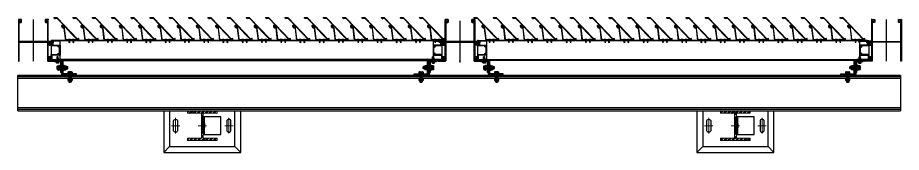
# Model space of a CAD drawing. Header units: millimetres. Extents: x -4391136 to -1798569, y -886572 to -291056.
# Drawn here: x -2239053 to -2236070, y -343614 to -343159 of the extents above; entities that cross this region are included whole.
import ezdxf

# ---------------------------------------------------------------- set-up
doc = ezdxf.new("R2010")
doc.units = ezdxf.units.MM
doc.set_wipeout_variables(frame=1)
for name, pattern in [('CENTER', [50.8, 31.75, -6.35, 6.35, -6.35]), ('HIDDEN', [0.375, 0.25, -0.125]), ('XKITLINE00', [0]), ('XKITLINE02', [4, 2, -2])]:
    doc.linetypes.add(name, pattern=pattern)
for name, color, linetype in [('000 - STRUCTURE_STEEL_ACCESORIES_HATCH_', 7, 'Continuous'), ('000 - STRUCTURE_STEEL_ACCESORIES_HIDDEN_', 7, 'Continuous'), ('000 - STRUCTURE_STEEL_ACCESORIES_MAIN_COLOR_1', 7, 'Continuous'), ('000 - STRUCTURE_STEEL_ACCESORIES_MAIN_COLOR_2', 7, 'Continuous'), ('000 - STRUCTURE_STEEL_ACCESORIES_WIPEOUT_', 7, 'Continuous'), ('000 - STRUCTURE_STEEL_FRAMING_CUT_COLOR_4', 7, 'Continuous'), ('000 - STRUCTURE_STEEL_FRAMING_HIDDEN_', 7, 'Continuous'), ('000 - STRUCTURE_STEEL_FRAMING_SUB_COLOR_2', 7, 'Continuous'), ('000 - STRUCTURE_STEEL_FRAMING_WIPEOUT_', 7, 'Continuous'), ('010 - ASPG_ACCESSORIES_HATCH_', 7, 'Continuous'), ('010 - ASPG_ACCESSORIES_MAIN_COLOR_1', 7, 'Continuous'), ('010 - ASPG_ACCESSORIES_SUB_COLOR_1', 7, 'Continuous'), ('010 - ASPG_ACCESSORIES_SUB_COLOR_2', 7, 'Continuous'), ('010 - ASPG_ACCESSORIES_SYMBOL_', 7, 'Continuous'), ('010 - ASPG_ACCESSORIES_WIPEOUT_', 7, 'Continuous'), ('010 - ASPG_EXTR_MAIN_COLOR_2', 7, 'Continuous'), ('010 - ASPG_FASTERN_MAIN_COLOR_1', 7, 'Continuous'), ('010 - ASPG_FASTERN_SUB_COLOR_2', 7, 'Continuous'), ('010 - ASPG_FASTERN_SUB_COLOR_3', 7, 'Continuous'), ('010 - ASPG_FRAMING_CUT_COLOR_4', 7, 'Continuous'), ('010 - ASPG_FRAMING_HATCH_', 7, 'Continuous'), ('010 - ASPG_FRAMING_MAIN_COLOR_1', 7, 'Continuous'), ('010 - ASPG_FRAMING_MAIN_COLOR_2', 7, 'Continuous'), ('010 - ASPG_FRAMING_SUB_COLOR_2', 7, 'Continuous'), ('010 - ASPG_FRAMING_WIPEOUT_', 7, 'Continuous'), ('_PP-Dim', 7, 'Continuous'), ('BOLT & SCREW', 7, 'Continuous'), ('Center Line', 7, 'CENTER')]:
    doc.layers.add(name, color=color, linetype=linetype)
for name, color, linetype, plot in [('000 - STRUCTURE_STEEL_FRAMING_DEF_SUB', 7, 'Continuous', False), ('010 - ASPG_EXTR_DEF_SUB', 7, 'Continuous', False), ('010 - ASPG_FASTERN_DEF_SUB', 7, 'Continuous', False), ('010 - ASPG_FRAMING_DEF_SUB', 7, 'Continuous', False)]:
    doc.layers.add(name, color=color, linetype=linetype, plot=plot)
doc.layers.add('12-GRID', color=7, linetype='CENTER', lineweight=13)
doc.layers.add('SCREW', color=7, linetype='Continuous', lineweight=5)
pattern_1 = [(270, (1257419.24324, -520041.6224), (0.65495992507, -1.1344238721), [0.7562825814, -1.5125651628]), (30, (1257419.24324, -520041.6224), (0.65495992936, 1.1344238696), [0.7562825814, -1.5125651628]), (330, (1257419.24324, -520041.6224), (1.30991985442, -2.48e-09), [-1.5125651628, 0.7562825814])]
pattern_2 = [(315, (1257419.4929, -520021.6224), (1.3369313545, 1.3369313545), []), (45, (1257419.4929, -520021.6224), (-1.3369313545, 1.3369313545), [])]
pattern_3 = [(270, (1257419.4425, -520043.9224), (0.65495992507, -1.1344238721), [0.7562825814, -1.5125651628]), (30, (1257419.4425, -520043.9224), (0.65495992936, 1.1344238696), [0.7562825814, -1.5125651628]), (330, (1257419.4425, -520043.9224), (1.30991985442, -2.48e-09), [-1.5125651628, 0.7562825814])]
pattern_4 = [(315, (1257419.1929, -520023.9224), (1.3369313545, 1.3369313545), []), (45, (1257419.1929, -520023.9224), (-1.3369313545, 1.3369313545), [])]
pattern_5 = [(45, (68845973.911, -106253.634), (-4.0411152545, 4.0411152545), []), (45, (68845976.6053, -106253.634), (-4.0411152545, 4.0411152545), [])]

# ---------------------------------------------------------------- blocks, each defined once
blk = doc.blocks.new('*U3395')
at = {"layer": '12-GRID', "color": 7, "linetype": 'CENTER'}
for p, q in [((0, -6.2), (0, 2.2)), ((-4.2, -2), (4.2, -2))]:
    blk.add_line(p, q, dxfattribs=at)
at = {"layer": 'BOLT & SCREW', "color": 7}
for p, q in [((-0.6, -1.8), (-1.8, -1.6)), ((-0.6, -2.2), (-1.8, -2.4)), ((-0.5, -1.8), (-0.9, -1.6)), ((-0.5, -2.2), (-0.9, -2.4)), ((-0.2, -1.4), (-0.4, -0.2)), ((-0.2, -1.5), (-0.4, -1.1)), ((-0.2, -2.5), (-0.4, -2.9)), ((-0.2, -2.6), (-0.4, -3.8)), ((0.2, -1.4), (0.4, -0.2)), ((0.2, -1.5), (0.4, -1.1)), ((0.4, -2.9), (0.2, -2.5)), ((0.2, -2.6), (0.4, -3.8)), ((0.5, -1.8), (0.9, -1.6)), ((0.5, -2.2), (0.9, -2.4)), ((0.6, -1.8), (1.8, -1.6)), ((0.6, -2.2), (1.8, -2.4))]:
    blk.add_line(p, q, dxfattribs=at)
for points in [[(-1.8, -1.6), (-0.9, -1.6, 0.414214), (-0.4, -1.1), (-0.4, -0.2), (0.4, -0.2), (0.4, -1.1, 0.414214), (0.9, -1.6), (1.8, -1.6), (1.8, -2.4), (0.9, -2.4, 0.414214), (0.4, -2.9), (0.4, -3.8), (-0.4, -3.8), (-0.4, -2.9, 0.414214), (-0.9, -2.4), (-1.8, -2.4)], [(0.2, -2.5, -0.414214), (0.5, -2.2), (0.6, -2.2), (0.6, -1.8), (0.5, -1.8, -0.414214), (0.2, -1.5), (0.2, -1.4), (-0.2, -1.4), (-0.2, -1.5, -0.414214), (-0.5, -1.8), (-0.6, -1.8), (-0.6, -2.2), (-0.5, -2.2, -0.414214), (-0.2, -2.5), (-0.2, -2.6), (0.2, -2.6)]]:
    blk.add_lwpolyline(points, format="xyb", close=True, dxfattribs=at)
blk.add_circle((0, -2), 3.5, dxfattribs=at)
blk = doc.blocks.new('000_ASPG_TYP_FILES_20260218-010703_FRAME_EXTR_')
at = {"layer": '010 - ASPG_FRAMING_HATCH_'}
h = blk.add_hatch(dxfattribs=at)
h.set_pattern_fill('ANSI32', scale=0.1, angle=180)
edge = h.paths.add_edge_path()
edge.add_line((2, 16), (2, 2))
edge.add_line((2, 2), (39.7, 2))
edge.add_arc((39.7, 1.7), 0.3, 0, 90, ccw=False)
edge.add_line((40, 1.7), (40, 0.3))
edge.add_arc((39.7, 0.3), 0.3, -90, 0, ccw=False)
edge.add_line((39.7, 0), (0.3, 0))
edge.add_arc((0.3, 0.3), 0.3, 180, 270, ccw=False)
edge.add_line((0, 0.3), (0, 17.7))
edge.add_arc((0.3, 17.7), 0.3, 90, 180, ccw=False)
edge.add_line((0.3, 18), (22.6, 18))
edge.add_arc((22.6, 18.5), 0.5, 270, 380.2095)
edge.add_arc((26.2, 19.8), 3.35, 182.0638, 200.2095, ccw=False)
edge.add_arc((23.6, 19.7), 0.76, 2.0638, 182.0638, ccw=False)
edge.add_arc((26.2, 19.8), 1.83, 182.0638, 447.9362)
edge.add_arc((26.3, 22.4), 0.76, 87.9362, 267.9362, ccw=False)
edge.add_arc((26.2, 19.8), 3.35, 69.7905, 87.9362, ccw=False)
edge.add_arc((27.5, 23.4), 0.5, 249.7905, 360)
edge.add_line((28, 23.4), (28, 26.7))
edge.add_line((28, 26.7), (28.5, 27.2))
edge.add_line((28.5, 27.2), (28, 27.7))
edge.add_line((28, 27.7), (28, 38.6))
edge.add_line((28, 38.6), (28.5, 39.1))
edge.add_line((28.5, 39.1), (28, 39.6))
edge.add_line((28, 39.6), (28, 42.9))
edge.add_arc((27.5, 42.9), 0.5, 0, 110.2095)
edge.add_arc((26.2, 46.5), 3.35, 272.0638, 290.2095, ccw=False)
edge.add_arc((26.3, 43.9), 0.76, 92.0638, 272.0638, ccw=False)
edge.add_arc((26.2, 46.5), 1.83, 272.0638, 537.9362)
edge.add_arc((23.6, 46.6), 0.76, 177.9362, 357.9362, ccw=False)
edge.add_arc((26.2, 46.5), 3.35, 159.7905, 177.9362, ccw=False)
edge.add_arc((22.6, 47.8), 0.5, 339.7905, 450)
edge.add_line((22.6, 48.3), (0.3, 48.3))
edge.add_arc((0.3, 48.6), 0.3, 180, 270, ccw=False)
edge.add_line((0, 48.6), (0, 60))
edge.add_arc((0.3, 60), 0.3, 90, 180, ccw=False)
edge.add_line((0.3, 60.3), (5, 60.3))
edge.add_line((5, 60.3), (5, 65))
edge.add_arc((5.3, 65), 0.3, 90, 180, ccw=False)
edge.add_line((5.3, 65.3), (30, 65.3))
edge.add_line((30, 65.3), (30, 63.6))
edge.add_arc((29.7, 63.6), 0.3, -90, 0, ccw=False)
edge.add_line((29.7, 63.3), (7.3, 63.3))
edge.add_arc((7.3, 63), 0.3, 90, 180)
edge.add_line((7, 63), (7, 58.3))
edge.add_line((7, 58.3), (2.3, 58.3))
edge.add_arc((2.3, 58), 0.3, 90, 180)
edge.add_line((2, 58), (2, 50.6))
edge.add_arc((2.3, 50.6), 0.3, 180, 270)
edge.add_line((2.3, 50.3), (29.7, 50.3))
edge.add_arc((29.7, 50), 0.3, 0, 90, ccw=False)
edge.add_line((30, 50), (30, 26.7))
edge.add_line((30, 26.7), (30, 16.3))
edge.add_arc((29.7, 16.3), 0.3, -90, 0, ccw=False)
edge.add_line((29.7, 16), (2, 16))
at = {"layer": '010 - ASPG_FRAMING_CUT_COLOR_4', "color": 7}
blk.add_lwpolyline([(2, 16), (2, 2), (39.7, 2, -0.414214), (40, 1.7), (40, 0.3, -0.414214), (39.7, 0), (0.3, 0, -0.414214), (0, 0.3), (0, 17.7, -0.414214), (0.3, 18), (22.6, 18, 0.52173), (23, 18.7, -0.079342), (22.8, 19.7, -1), (24.3, 19.8, 2.296346), (26.2, 21.7, -1), (26.3, 23.2, -0.079342), (27.3, 23, 0.52173), (28, 23.4), (28, 26.7), (28.5, 27.2), (28, 27.7), (28, 38.6), (28.5, 39.1), (28, 39.6), (28, 42.9, 0.52173), (27.3, 43.3, -0.079342), (26.3, 43.1, -1), (26.2, 44.6, 2.296346), (24.3, 46.5, -1), (22.8, 46.6, -0.079342), (23, 47.6, 0.52173), (22.6, 48.3), (0.3, 48.3, -0.414214), (0, 48.6), (0, 60, -0.414214), (0.3, 60.3), (5, 60.3), (5, 65, -0.414214), (5.3, 65.3), (30, 65.3), (30, 63.6, -0.414214), (29.7, 63.3), (7.3, 63.3, 0.414214), (7, 63), (7, 58.3), (2.3, 58.3, 0.414214), (2, 58), (2, 50.6, 0.414214), (2.3, 50.3), (29.7, 50.3, -0.414214), (30, 50), (30, 26.7), (30, 16.3, -0.414214), (29.7, 16)], format="xyb", close=True, dxfattribs=at)
at = {"color": 7}
for p in [(26.2, 48.5), (26.2, 21.8)]:
    blk.add_blockref('*U3395', p, dxfattribs=at)
blk = doc.blocks.new('*U3397')
at = {"layer": '010 - ASPG_FRAMING_HATCH_', "transparency": 33554585}
h = blk.add_hatch(dxfattribs=at)
h.set_pattern_fill('ANSI32', scale=0.25)
edge = h.paths.add_edge_path()
edge.add_line((2, -50), (2, -75))
edge.add_line((2, -75), (0, -75))
edge.add_line((0, -75), (0, -49))
edge.add_arc((1, -49), 1, 90, 180, ccw=False)
edge.add_line((1, -48), (63, -48))
edge.add_arc((63, -47), 1, 270, 360)
edge.add_line((64, -47), (64, 47))
edge.add_arc((63, 47), 1, 0, 90)
edge.add_line((63, 48), (1, 48))
edge.add_arc((1, 49), 1, 180, 270, ccw=False)
edge.add_line((0, 49), (0, 75))
edge.add_line((0, 75), (2, 75))
edge.add_line((2, 75), (2, 50))
edge.add_line((2, 50), (141, 50))
edge.add_line((141, 50), (141, 41))
edge.add_arc((140, 41), 1, 270, 360, ccw=False)
edge.add_line((140, 40), (132, 40))
edge.add_arc((132, 41), 1, 180, 270, ccw=False)
edge.add_line((131, 41), (131, 47))
edge.add_arc((130, 47), 1, 0, 90)
edge.add_line((130, 48), (67, 48))
edge.add_arc((67, 47), 1, 90, 180)
edge.add_line((66, 47), (66, -47))
edge.add_arc((67, -47), 1, 180, 270)
edge.add_line((67, -48), (130, -48))
edge.add_arc((130, -47), 1, 270, 360)
edge.add_line((131, -47), (131, -41))
edge.add_arc((132, -41), 1, 90, 180, ccw=False)
edge.add_line((132, -40), (140, -40))
edge.add_arc((140, -41), 1, 0, 90, ccw=False)
edge.add_line((141, -41), (141, -50))
edge.add_line((141, -50), (2, -50))
h.paths.add_polyline_path([(139, 48), (139, 42), (133, 42), (133, 48)], flags=16)
h.paths.add_polyline_path([(139, -48), (139, -42), (133, -42), (133, -48)], flags=16)
at = {"layer": '010 - ASPG_FRAMING_HATCH_'}
h = blk.add_hatch(dxfattribs=at)
h.set_pattern_fill('ANSI37', scale=0.595498, angle=-90)
h.set_pattern_definition(pattern_4)
edge = h.paths.add_edge_path()
edge.add_ellipse((11.5, 55), major_axis=(0, -5), ratio=0.644482, start_angle=180, end_angle=360, ccw=False)
edge.add_line((11.5, 60), (2, 60))
edge.add_arc((-7.9, 55), 11.1, -26.7963, 26.7963, ccw=False)
edge.add_line((2, 50), (11.5, 50))
h = blk.add_hatch(dxfattribs=at)
h.set_pattern_fill('HONEY', scale=0.238199, angle=-90)
h.set_pattern_definition(pattern_3)
edge = h.paths.add_edge_path()
edge.add_ellipse((11.8, 55), major_axis=(0, -5), ratio=0.644482, start_angle=0, end_angle=360, ccw=False)
h = blk.add_hatch(dxfattribs=at)
h.set_pattern_fill('HONEY', scale=0.238199, angle=-90)
h.set_pattern_definition(pattern_1)
edge = h.paths.add_edge_path()
edge.add_ellipse((57.5, 55), major_axis=(0, -5), ratio=0.644482, start_angle=0, end_angle=360)
h = blk.add_hatch(dxfattribs=at)
h.set_pattern_fill('ANSI37', scale=0.595498, angle=-90)
h.set_pattern_definition(pattern_2)
edge = h.paths.add_edge_path()
edge.add_ellipse((57.8, 55), major_axis=(0, -5), ratio=0.644482, start_angle=0, end_angle=180)
edge.add_line((57.8, 60), (62, 60))
edge.add_arc((62, 60.3), 0.3, -90, 0)
edge.add_line((62.3, 60.3), (62.3, 61))
edge.add_line((62.3, 61), (61.8, 61.5))
edge.add_line((61.8, 61.5), (62.3, 62))
edge.add_line((62.3, 62), (61.8, 62.5))
edge.add_line((61.8, 62.5), (62.3, 63))
edge.add_line((62.3, 63), (61.8, 63.5))
edge.add_line((61.8, 63.5), (62.3, 64))
edge.add_line((62.3, 64), (62.3, 65))
edge.add_line((62.3, 65), (63.3, 65))
edge.add_line((63.3, 65), (63.8, 65.5))
edge.add_line((63.8, 65.5), (64.3, 65))
edge.add_line((64.3, 65), (64.8, 65.5))
edge.add_line((64.8, 65.5), (65.3, 65))
edge.add_line((65.3, 65), (65.8, 65.5))
edge.add_line((65.8, 65.5), (66.3, 65))
edge.add_line((66.3, 65), (67, 65))
edge.add_arc((67, 65.3), 0.3, -90, 0)
edge.add_line((67.3, 65.3), (67.3, 60))
edge.add_arc((77.2, 55), 11.1, 153.2037, 206.7963)
edge.add_line((67.3, 50), (57.8, 50))
h = blk.add_hatch(dxfattribs=at)
h.set_pattern_fill('ANSI37', scale=0.595498, angle=-90)
h.set_pattern_definition(pattern_4)
edge = h.paths.add_edge_path()
edge.add_ellipse((11.5, -55), major_axis=(0, 5), ratio=0.644482, start_angle=0, end_angle=180)
edge.add_line((11.5, -60), (2, -60))
edge.add_arc((-7.9, -55), 11.1, 333.2037, 386.7963)
edge.add_line((2, -50), (11.5, -50))
h = blk.add_hatch(dxfattribs=at)
h.set_pattern_fill('HONEY', scale=0.238199, angle=-90)
h.set_pattern_definition(pattern_3)
edge = h.paths.add_edge_path()
edge.add_ellipse((11.8, -55), major_axis=(0, 5), ratio=0.644482, start_angle=0, end_angle=360)
h = blk.add_hatch(dxfattribs=at)
h.set_pattern_fill('HONEY', scale=0.238199, angle=-90)
h.set_pattern_definition(pattern_1)
edge = h.paths.add_edge_path()
edge.add_ellipse((57.5, -55), major_axis=(0, 5), ratio=0.644482, start_angle=0, end_angle=360, ccw=False)
h = blk.add_hatch(dxfattribs=at)
h.set_pattern_fill('ANSI37', scale=0.595498, angle=-90)
h.set_pattern_definition(pattern_2)
edge = h.paths.add_edge_path()
edge.add_ellipse((57.8, -55), major_axis=(0, 5), ratio=0.644482, start_angle=180, end_angle=360, ccw=False)
edge.add_line((57.8, -60), (62, -60))
edge.add_arc((62, -60.3), 0.3, 360, 450, ccw=False)
edge.add_line((62.3, -60.3), (62.3, -61))
edge.add_line((62.3, -61), (61.8, -61.5))
edge.add_line((61.8, -61.5), (62.3, -62))
edge.add_line((62.3, -62), (61.8, -62.5))
edge.add_line((61.8, -62.5), (62.3, -63))
edge.add_line((62.3, -63), (61.8, -63.5))
edge.add_line((61.8, -63.5), (62.3, -64))
edge.add_line((62.3, -64), (62.3, -65))
edge.add_line((62.3, -65), (63.3, -65))
edge.add_line((63.3, -65), (63.8, -65.5))
edge.add_line((63.8, -65.5), (64.3, -65))
edge.add_line((64.3, -65), (64.8, -65.5))
edge.add_line((64.8, -65.5), (65.3, -65))
edge.add_line((65.3, -65), (65.8, -65.5))
edge.add_line((65.8, -65.5), (66.3, -65))
edge.add_line((66.3, -65), (67, -65))
edge.add_arc((67, -65.3), 0.3, 360, 450, ccw=False)
edge.add_line((67.3, -65.3), (67.3, -60))
edge.add_arc((77.2, -55), 11.1, 153.2037, 206.7963, ccw=False)
edge.add_line((67.3, -50), (57.8, -50))
at = {"layer": '010 - ASPG_FASTERN_DEF_SUB', "color": 7}
blk.add_point((0, 0), dxfattribs=at)
at = {"layer": '010 - ASPG_FRAMING_CUT_COLOR_4', "color": 7}
blk.add_lwpolyline([(2, -50), (2, -75), (0, -75), (0, -49, -0.414214), (1, -48), (63, -48, 0.414214), (64, -47), (64, 47, 0.414214), (63, 48), (1, 48, -0.414214), (0, 49), (0, 75), (2, 75), (2, 50), (141, 50), (141, 41, -0.414214), (140, 40), (132, 40, -0.414214), (131, 41), (131, 47, 0.414214), (130, 48), (67, 48, 0.414214), (66, 47), (66, -47, 0.414214), (67, -48), (130, -48, 0.414214), (131, -47), (131, -41, -0.414214), (132, -40), (140, -40, -0.414214), (141, -41), (141, -50)], format="xyb", close=True, dxfattribs=at)
for points in [[(139, 48), (139, 42), (133, 42), (133, 48)], [(139, -48), (139, -42), (133, -42), (133, -48)]]:
    blk.add_lwpolyline(points, close=True, dxfattribs=at)
at = {"layer": '010 - ASPG_FRAMING_DEF_SUB', "color": 7, "transparency": 33554508}
blk.add_line((136.5, 0), (-4.5, 0), dxfattribs=at)
at = {"layer": '010 - ASPG_FRAMING_DEF_SUB', "color": 7, "transparency": 33554457}
for points in [[(2, 50), (15, 50), (15, 60), (2, 60)], [(54.3, 50), (67.3, 50), (67.3, 65.5), (54.3, 65.5)], [(2, -50), (15, -50), (15, -60), (2, -60)], [(54.3, -50), (67.3, -50), (67.3, -65.5), (54.3, -65.5)]]:
    blk.add_lwpolyline(points, close=True, dxfattribs=at)
at = {"layer": '010 - ASPG_FRAMING_SUB_COLOR_2', "color": 7}
for points in [[(11.8, 50), (2, 50, 0.238199), (2, 60), (11.8, 60)], [(57.5, 50), (67.3, 50, -0.238199), (67.3, 60), (67.3, 65.3, -0.414214), (67, 65), (66.3, 65), (65.8, 65.5), (65.3, 65), (64.8, 65.5), (64.3, 65), (63.8, 65.5), (63.3, 65), (62.3, 65), (62.3, 64), (61.8, 63.5), (62.3, 63), (61.8, 62.5), (62.3, 62), (61.8, 61.5), (62.3, 61), (62.3, 60.3, -0.414214), (62, 60), (57.5, 60)], [(11.8, -50), (2, -50, -0.238199), (2, -60), (11.8, -60)], [(57.5, -50), (67.3, -50, 0.238199), (67.3, -60), (67.3, -65.3, 0.414214), (67, -65), (66.3, -65), (65.8, -65.5), (65.3, -65), (64.8, -65.5), (64.3, -65), (63.8, -65.5), (63.3, -65), (62.3, -65), (62.3, -64), (61.8, -63.5), (62.3, -63), (61.8, -62.5), (62.3, -62), (61.8, -61.5), (62.3, -61), (62.3, -60.3, 0.414214), (62, -60), (57.5, -60)]]:
    blk.add_lwpolyline(points, format="xyb", dxfattribs=at)
at = {"layer": '010 - ASPG_FRAMING_SUB_COLOR_2', "color": 7, "extrusion": (0, 0, -1)}
for centre, major_axis in [((11.8, 55), (0, -5)), ((57.5, -55), (0, 5))]:
    blk.add_ellipse(centre, major_axis=major_axis, ratio=0.644482, dxfattribs=at)
at = {"layer": '010 - ASPG_FRAMING_SUB_COLOR_2', "color": 7}
for centre, major_axis in [((57.5, 55), (0, -5)), ((11.8, -55), (0, 5))]:
    blk.add_ellipse(centre, major_axis=major_axis, ratio=0.644482, dxfattribs=at)
blk = doc.blocks.new('PZG35-9D5')
at = {"layer": 'Center Line', "color": 7}
blk.add_line((0, 3.7), (0, -10.5), dxfattribs=at)
at = {"layer": 'SCREW', "color": 7}
for p, q in [((-1.4, 0), (-1.4, -1.1)), ((1.4, 0), (1.4, -0.6)), ((-1.9, -1.4), (1.9, -0.9)), ((-1.9, -1.4), (-1.4, -1.1)), ((-1.9, -1.4), (-1.4, -1.7)), ((-1.9, -2.7), (1.9, -2.2)), ((-1.9, -2.7), (-1.4, -2.4)), ((-1.9, -2.7), (-1.4, -3)), ((-1.9, -4), (-1.4, -3.7)), ((-1.9, -4), (-1, -3.9)), ((-1.9, -4), (-1.4, -4.3)), ((-1.4, -1.1), (1.4, -0.6)), ((-1.4, -1.7), (1.4, -1.2)), ((-1.4, -1.7), (-1.4, -2.4)), ((-1.4, -2.4), (1.4, -1.9)), ((-1.4, -3), (1.4, -2.5)), ((-1.4, -3), (-1.4, -3.7)), ((-1.4, -3.7), (-0.8, -3.6)), ((-1.4, -4.3), (-1.4, -8.1)), ((-1.4, -4.3), (-1.2, -4.3)), ((0, -9.5), (-1.4, -8.1)), ((0, -9.5), (1.4, -8.1)), ((0.6, -3.3), (1.4, -3.2)), ((0.7, -3.7), (1.9, -3.5)), ((0.7, -3.9), (1.4, -3.8)), ((0.7, -4.6), (1.4, -4.5)), ((0.7, -5), (1.9, -4.8)), ((0.7, -5.2), (1.4, -5.1)), ((1.9, -0.9), (1.4, -0.6)), ((1.9, -0.9), (1.4, -1.2)), ((1.4, -1.2), (1.4, -1.9)), ((1.9, -2.2), (1.4, -1.9)), ((1.9, -2.2), (1.4, -2.5)), ((1.4, -2.5), (1.4, -3.2)), ((1.9, -3.5), (1.4, -3.2)), ((1.9, -3.5), (1.4, -3.8)), ((1.4, -3.8), (1.4, -4.5)), ((1.9, -4.8), (1.4, -4.5)), ((1.9, -4.8), (1.4, -5.1)), ((1.4, -5.1), (1.4, -8.1))]:
    blk.add_line(p, q, dxfattribs=at)
blk.add_lwpolyline([(0, -9.5), (0.7, -5.2), (0.7, -3.6, 0.417657), (0.4, -3.3, 0.108102), (-0.8, -3.6), (-1.4, -4.7)], format="xyb", dxfattribs=at)
blk = doc.blocks.new('*U3396')
at = {"layer": 'SCREW', "color": 7}
blk.add_lwpolyline([(3, 1.8, 0.09906), (0.8, 2.5), (0.8, 2.3), (-0.8, 2.3), (-0.8, 2.5, 0.09906), (-3, 1.8, 0.266588), (-3.5, 1), (-3.5, 0.2, 0.414214), (-3.3, 0), (3.3, 0, 0.414214), (3.5, 0.2), (3.5, 1, 0.266588)], format="xyb", close=True, dxfattribs=at)
blk.add_blockref('PZG35-9D5', (0, 0), dxfattribs=at)
blk = doc.blocks.new('*U3399')
at = {"color": 7}
blk.add_point((0, 0), dxfattribs=at)
at = {"layer": '010 - ASPG_ACCESSORIES_MAIN_COLOR_1', "color": 7}
blk.add_lwpolyline([(-39.7, -0.6, 0.414214), (-40, -0.9), (-40, -7.4, 0.57735), (-39.7, -7.6), (-36.6, -5.8, 0.767327), (-36.8, -5.3), (-37.9, -5.3, -0.414214), (-38.2, -5), (-38.2, -2.8, -0.414214), (-38, -2.6), (-32.2, -2.6, -0.388879), (-32, -2.8), (-31.8, -4.3, 0.388879), (-31.3, -4.8), (-30.3, -4.8, 0.414214), (-30, -4.5), (-30, -2.9, -0.414214), (-29.7, -2.6), (0.4, -2.6, -0.378969), (3.4, -5.2), (8, -42.5, 0.446593), (11.6, -45.1, -0.489802), (16.1, -48.7), (16.1, -49.4, -0.18248), (15.8, -50, -0.267949), (15.3, -50.2, 1.122115), (15.1, -52.3, 0.405004), (18.1, -49.4), (18.1, -48.7, 0.489805), (11.2, -43.1, -0.446597), (9.9, -42.3), (4.9, -0.8, 0.364176), (4.6, -0.6)], format="xyb", close=True, dxfattribs=at)
at = {"layer": '010 - ASPG_EXTR_DEF_SUB', "color": 7}
for p in [(-40, -0.5), (43.4, -76.9), (43.4, -77.5)]:
    blk.add_point(p, dxfattribs=at)
at = {"layer": '010 - ASPG_EXTR_MAIN_COLOR_2', "color": 7}
blk.add_lwpolyline([(11.4, -48.2), (11.5, -47.4), (12.2, -47.6), (12.3, -46.8, -0.535538), (14.2, -49.2, 0.991572), (15.7, -49.6, 1.157025), (8.8, -48.8, -0.688558), (8.3, -49), (-17.1, -22.2), (-32.3, -6.1), (-32.3, -2.9, 0.414312), (-32.6, -2.6), (-37.5, -2.6, 0.414116), (-37.8, -2.9), (-37.8, -4.3, 0.414214), (-37.5, -4.6), (-36, -4.6, -0.205895), (-35.8, -4.7), (33.2, -77.5), (43.1, -77.5, 0.668179), (43.4, -77), (40.5, -74.2, 0.668179), (40, -74.4), (40, -76), (33.9, -76), (11.9, -52.8, -0.558354), (12.1, -52, 0.766275), (12, -50.4, -0.438583), (10.7, -48.1)], format="xyb", close=True, dxfattribs=at)
at = {"layer": 'SCREW', "color": 7, "rotation": 180}
for p in [(-21.6, -2.5), (-8.2, -2.5)]:
    blk.add_blockref('*U3396', p, dxfattribs=at)
blk = doc.blocks.new('000_ASPG_TYP_FILES_FRAMING_EXTR_BREAKLINE_TYPE_2')
at = {"layer": '010 - ASPG_FRAMING_HATCH_', "transparency": 33554585}
h = blk.add_hatch(dxfattribs=at)
h.set_pattern_fill('ANSI32', scale=0.25)
h.paths.add_polyline_path([(131, 91, 0.414214), (132, 90), (140, 90, 0.414214), (141, 91), (141, 100), (2, 100), (2, 125), (0, 125), (0, 99, 0.414214), (1, 98), (63, 98, -0.414214), (64, 97), (64, 3, -0.414214), (63, 2), (0, 2), (0, 0), (141, 0), (141, 9, 0.414214), (140, 10), (132, 10, 0.414214), (131, 9), (131, 3, -0.414214), (130, 2), (67, 2, -0.414214), (66, 3), (66, 97, -0.414214), (67, 98), (130, 98, -0.414214), (131, 97)])
h.paths.add_polyline_path([(133, 92), (133, 98), (139, 98), (139, 92)], flags=16)
h.paths.add_polyline_path([(133, 8), (139, 8), (139, 2), (133, 2)], flags=16)
at = {"layer": '010 - ASPG_FRAMING_HATCH_'}
h = blk.add_hatch(dxfattribs=at)
h.set_pattern_fill('ANSI37', scale=0.595498, angle=-90)
h.set_pattern_definition([(315, (1257419.1929, -519973.9224), (1.3369313545, 1.3369313545), []), (45, (1257419.1929, -519973.9224), (-1.3369313545, 1.3369313545), [])])
edge = h.paths.add_edge_path()
edge.add_ellipse((11.5, 105), major_axis=(0, -5), ratio=0.644482, start_angle=180, end_angle=360, ccw=False)
edge.add_line((11.5, 110), (2, 110))
edge.add_arc((-7.9, 105), 11.1, -26.7963, 26.7963, ccw=False)
edge.add_line((2, 100), (11.5, 100))
h = blk.add_hatch(dxfattribs=at)
h.set_pattern_fill('HONEY', scale=0.238199, angle=-90)
h.set_pattern_definition([(270, (1257419.4425, -519993.9224), (0.65495992507, -1.1344238721), [0.7562825814, -1.5125651628]), (30, (1257419.4425, -519993.9224), (0.65495992936, 1.1344238696), [0.7562825814, -1.5125651628]), (330, (1257419.4425, -519993.9224), (1.30991985442, -2.48e-09), [-1.5125651628, 0.7562825814])])
edge = h.paths.add_edge_path()
edge.add_ellipse((11.8, 105), major_axis=(0, -5), ratio=0.644482, start_angle=0, end_angle=360, ccw=False)
h = blk.add_hatch(dxfattribs=at)
h.set_pattern_fill('HONEY', scale=0.238199, angle=-90)
h.set_pattern_definition([(270, (1257419.24324, -519991.6224), (0.65495992507, -1.1344238721), [0.7562825814, -1.5125651628]), (30, (1257419.24324, -519991.6224), (0.65495992936, 1.1344238696), [0.7562825814, -1.5125651628]), (330, (1257419.24324, -519991.6224), (1.30991985442, -2.48e-09), [-1.5125651628, 0.7562825814])])
edge = h.paths.add_edge_path()
edge.add_ellipse((57.5, 105), major_axis=(0, -5), ratio=0.644482, start_angle=0, end_angle=360)
h = blk.add_hatch(dxfattribs=at)
h.set_pattern_fill('ANSI37', scale=0.595498, angle=-90)
h.set_pattern_definition([(315, (1257419.4929, -519971.6224), (1.3369313545, 1.3369313545), []), (45, (1257419.4929, -519971.6224), (-1.3369313545, 1.3369313545), [])])
edge = h.paths.add_edge_path()
edge.add_ellipse((57.8, 105), major_axis=(0, -5), ratio=0.644482, start_angle=0, end_angle=180)
edge.add_line((57.8, 110), (62, 110))
edge.add_arc((62, 110.3), 0.3, -90, 0)
edge.add_line((62.3, 110.3), (62.3, 111))
edge.add_line((62.3, 111), (61.8, 111.5))
edge.add_line((61.8, 111.5), (62.3, 112))
edge.add_line((62.3, 112), (61.8, 112.5))
edge.add_line((61.8, 112.5), (62.3, 113))
edge.add_line((62.3, 113), (61.8, 113.5))
edge.add_line((61.8, 113.5), (62.3, 114))
edge.add_line((62.3, 114), (62.3, 115))
edge.add_line((62.3, 115), (63.3, 115))
edge.add_line((63.3, 115), (63.8, 115.5))
edge.add_line((63.8, 115.5), (64.3, 115))
edge.add_line((64.3, 115), (64.8, 115.5))
edge.add_line((64.8, 115.5), (65.3, 115))
edge.add_line((65.3, 115), (65.8, 115.5))
edge.add_line((65.8, 115.5), (66.3, 115))
edge.add_line((66.3, 115), (67, 115))
edge.add_arc((67, 115.3), 0.3, -90, 0)
edge.add_line((67.3, 115.3), (67.3, 110))
edge.add_arc((77.2, 105), 11.1, 153.2037, 206.7963)
edge.add_line((67.3, 100), (57.8, 100))
at = {"color": 7}
blk.add_point((141, 100), dxfattribs=at)
at = {"layer": '010 - ASPG_FRAMING_CUT_COLOR_4', "color": 7}
blk.add_lwpolyline([(0, 0), (0, 2), (63, 2, 0.414214), (64, 3), (64, 97, 0.414214), (63, 98), (1, 98, -0.414214), (0, 99), (0, 125), (2, 125), (2, 100), (141, 100), (141, 91, -0.414214), (140, 90), (132, 90, -0.414214), (131, 91), (131, 97, 0.414214), (130, 98), (67, 98, 0.414214), (66, 97), (66, 3, 0.414214), (67, 2), (130, 2, 0.414214), (131, 3), (131, 9, -0.414214), (132, 10), (140, 10, -0.414214), (141, 9), (141, 0)], format="xyb", close=True, dxfattribs=at)
for points in [[(139, 98), (139, 92), (133, 92), (133, 98)], [(139, 2), (139, 8), (133, 8), (133, 2)]]:
    blk.add_lwpolyline(points, close=True, dxfattribs=at)
at = {"layer": '010 - ASPG_FRAMING_DEF_SUB', "color": 7, "transparency": 33554457}
blk.add_line((0, 50), (141, 50), dxfattribs=at)
for points in [[(2, 100), (15, 100), (15, 110), (2, 110)], [(54.3, 100), (67.3, 100), (67.3, 115.5), (54.3, 115.5)]]:
    blk.add_lwpolyline(points, close=True, dxfattribs=at)
at = {"layer": '010 - ASPG_FRAMING_SUB_COLOR_2', "color": 7}
for points in [[(11.8, 100), (2, 100, 0.238199), (2, 110), (11.8, 110)], [(57.5, 100), (67.3, 100, -0.238199), (67.3, 110), (67.3, 115.3, -0.414214), (67, 115), (66.3, 115), (65.8, 115.5), (65.3, 115), (64.8, 115.5), (64.3, 115), (63.8, 115.5), (63.3, 115), (62.3, 115), (62.3, 114), (61.8, 113.5), (62.3, 113), (61.8, 112.5), (62.3, 112), (61.8, 111.5), (62.3, 111), (62.3, 110.3, -0.414214), (62, 110), (57.5, 110)]]:
    blk.add_lwpolyline(points, format="xyb", dxfattribs=at)
at = {"layer": '010 - ASPG_FRAMING_SUB_COLOR_2', "color": 7, "extrusion": (0, 0, -1)}
blk.add_ellipse((11.8, 105), major_axis=(0, -5), ratio=0.644482, dxfattribs=at)
at = {"layer": '010 - ASPG_FRAMING_SUB_COLOR_2', "color": 7}
blk.add_ellipse((57.5, 105), major_axis=(0, -5), ratio=0.644482, dxfattribs=at)
blk = doc.blocks.new('*U2777')
at = {"color": 7}
blk.add_wipeout([(1380, 4), (60, 4), (60, 69.3), (1380, 69.3)], dxfattribs=at).dxf.layer = '010 - ASPG_FRAMING_WIPEOUT_'
blk.add_point((60, 69.5), dxfattribs=at)
at = {"layer": '010 - ASPG_FRAMING_MAIN_COLOR_2', "color": 7}
blk.add_lwpolyline([(1350, 69.3), (90, 69.3), (90, 6), (1350, 6)], close=True, dxfattribs=at)
at = {"layer": '010 - ASPG_FRAMING_SUB_COLOR_2', "color": 7}
for points in [[(1380, 4), (60, 4), (60, 69.3), (1380, 69.3)], [(60, 2), (60, 4), (1380, 4), (1380, 2)]]:
    blk.add_lwpolyline(points, close=True, dxfattribs=at)
at = {"color": 7, "transparency": 33554559, "xscale": -1, "rotation": 270}
blk.add_blockref('*U3397', (0, 0), dxfattribs=at)
at = {"color": 7}
for name, p, rotation in [('*U3399', (91.8, 69.3), 180), ('*U3399', (156.8, 69.3), 180), ('*U3399', (221.8, 69.3), 180), ('*U3399', (286.8, 69.3), 180), ('*U3399', (351.8, 69.3), 180), ('*U3399', (416.8, 69.3), 180), ('*U3399', (481.8, 69.3), 180), ('*U3399', (546.8, 69.3), 180), ('*U3399', (611.8, 69.3), 180), ('*U3399', (676.8, 69.3), 180), ('*U3399', (741.8, 69.3), 180), ('*U3399', (806.8, 69.3), 180), ('*U3399', (871.8, 69.3), 180), ('*U3399', (936.8, 69.3), 180), ('*U3399', (1001.8, 69.3), 180), ('*U3399', (1066.8, 69.3), 180), ('*U3399', (1131.8, 69.3), 180), ('*U3399', (1196.8, 69.3), 180), ('*U3399', (1261.8, 69.3), 180), ('*U3399', (1326.8, 69.3), 180), ('000_ASPG_TYP_FILES_FRAMING_EXTR_BREAKLINE_TYPE_2', (1490, 0), 89.99999999999999)]:
    blk.add_blockref(name, p, dxfattribs=dict(at, rotation=rotation))
blk.add_blockref('000_ASPG_TYP_FILES_20260218-010703_FRAME_EXTR_', (60, 4), dxfattribs=at)
at = {"color": 7, "xscale": -1}
blk.add_blockref('000_ASPG_TYP_FILES_20260218-010703_FRAME_EXTR_', (1380, 4), dxfattribs=at)
blk = doc.blocks.new('*U2778')
at = {"color": 7}
blk.add_wipeout([(1380, 4), (60, 4), (60, 69.3), (1380, 69.3)], dxfattribs=at).dxf.layer = '010 - ASPG_FRAMING_WIPEOUT_'
blk.add_point((60, 69.5), dxfattribs=at)
at = {"layer": '010 - ASPG_FRAMING_MAIN_COLOR_2', "color": 7}
blk.add_lwpolyline([(1350, 69.3), (90, 69.3), (90, 6), (1350, 6)], close=True, dxfattribs=at)
at = {"layer": '010 - ASPG_FRAMING_SUB_COLOR_2', "color": 7}
for points in [[(1380, 4), (60, 4), (60, 69.3), (1380, 69.3)], [(60, 2), (60, 4), (1380, 4), (1380, 2)]]:
    blk.add_lwpolyline(points, close=True, dxfattribs=at)
at = {"color": 7, "transparency": 33554559, "xscale": -1, "rotation": 270}
blk.add_blockref('*U3397', (0, 0), dxfattribs=at)
at = {"color": 7, "xscale": -1, "rotation": 180}
for p in [(91.8, 69.3), (156.8, 69.3), (221.8, 69.3), (286.8, 69.3), (351.8, 69.3), (416.8, 69.3), (481.8, 69.3), (546.8, 69.3), (611.8, 69.3), (676.8, 69.3), (741.8, 69.3), (806.8, 69.3), (871.8, 69.3), (936.8, 69.3), (1001.8, 69.3), (1066.8, 69.3), (1131.8, 69.3), (1196.8, 69.3), (1261.8, 69.3), (1326.8, 69.3)]:
    blk.add_blockref('*U3399', p, dxfattribs=at)
at = {"color": 7, "rotation": 89.99999999999999}
blk.add_blockref('000_ASPG_TYP_FILES_FRAMING_EXTR_BREAKLINE_TYPE_2', (1490, 0), dxfattribs=at)
at = {"color": 7}
blk.add_blockref('000_ASPG_TYP_FILES_20260218-010703_FRAME_EXTR_', (60, 4), dxfattribs=at)
at = {"color": 7, "xscale": -1}
blk.add_blockref('000_ASPG_TYP_FILES_20260218-010703_FRAME_EXTR_', (1380, 4), dxfattribs=at)
blk = doc.blocks.new('000_ASPG_TYP_FILES_STRUCTURE_STEEL_BK')
at = {"layer": '000 - STRUCTURE_STEEL_ACCESORIES_HIDDEN_', "color": 7}
blk.add_lwpolyline([(0, 7), (5, 7), (5, -7), (0, -7)], close=True, dxfattribs=at)
at = {"layer": '000 - STRUCTURE_STEEL_ACCESORIES_MAIN_COLOR_1', "color": 7}
for points in [[(0, -30), (60, -30), (60, 30), (0, 30)], [(0, -30), (5, -30), (5, 30), (0, 30)]]:
    blk.add_lwpolyline(points, close=True, dxfattribs=at)
blk = doc.blocks.new('000_CKST_FAMELINE_STEEL_STRUCTURE-COLUMN_TOP_VIEW')
at = {"layer": '000 - STRUCTURE_STEEL_FRAMING_DEF_SUB', "color": 7, "linetype": 'XKITLINE00', "lineweight": 0}
for p, q in [((26, 90), (-26, 90)), ((0, 76), (0, 104)), ((0, 14), (0, -14)), ((26, 0), (-26, 0)), ((0, -76), (0, -104)), ((26, -90), (-26, -90))]:
    blk.add_line(p, q, dxfattribs=at)
at = {"layer": '000 - STRUCTURE_STEEL_FRAMING_SUB_COLOR_2', "color": 7}
for p, q in [((-70, 110), (-90, 130)), ((70, 110), (90, 130)), ((-70, -110), (-90, -130)), ((70, -110), (90, -130))]:
    blk.add_line(p, q, dxfattribs=at)
for points in [[(90, 130), (-90, 130), (-90, -130), (90, -130)], [(70, 110), (-70, 110), (-70, -110), (70, -110)]]:
    blk.add_lwpolyline(points, close=True, dxfattribs=at)
for points in [[(15, 83), (-15, 83, -0.414214), (-22, 90, -0.414214), (-15, 97), (15, 97, -0.414214), (22, 90), (22, 90, -0.414214)], [(15, -83), (-15, -83, 0.414214), (-22, -90, 0.414214), (-15, -97), (15, -97, 0.414214), (22, -90), (22, -90, 0.414214)]]:
    blk.add_lwpolyline(points, format="xyb", close=True, dxfattribs=at)
at = {"color": 7, "rotation": 270}
blk.add_blockref('000_ASPG_TYP_FILES_STRUCTURE_STEEL_BK', (0, -3), dxfattribs=at)
at = {"color": 7}
blk.add_wipeout([(50, 50), (50, -50), (170, -50), (170, 50)], dxfattribs=at).dxf.layer = '000 - STRUCTURE_STEEL_FRAMING_WIPEOUT_'
at = {"layer": '000 - STRUCTURE_STEEL_ACCESORIES_HATCH_'}
h = blk.add_hatch(dxfattribs=at)
h.set_pattern_fill('ANSI32', scale=25, angle=270)
h.set_pattern_definition([(315, (1524.514, 2469.062), (6.629126, 6.629126), []), (315, (1524.514, 2464.642), (6.629126, 6.629126), [])])
h.paths.add_polyline_path([(-50, -50), (-42, -50), (-42, -3), (42, -3), (42, -50), (50, -50), (50, 50), (42, 50), (42, 3), (-42, 3), (-42, 50), (-50, 50)])
at = {"layer": '000 - STRUCTURE_STEEL_FRAMING_CUT_COLOR_4', "color": 7, "lineweight": 0}
blk.add_lwpolyline([(-50, -50), (-42, -50), (-42, -3), (42, -3), (42, -50), (50, -50), (50, 50), (42, 50), (42, 3), (-42, 3), (-42, 50), (-50, 50)], close=True, dxfattribs=at)
at = {"layer": '000 - STRUCTURE_STEEL_FRAMING_DEF_SUB', "color": 7, "linetype": 'XKITLINE00', "lineweight": 0}
for p, q in [((96, 30), (124, 30)), ((110, 44), (110, 16)), ((110, -16), (110, -44)), ((96, -30), (124, -30))]:
    blk.add_line(p, q, dxfattribs=at)
at = {"layer": '000 - STRUCTURE_STEEL_FRAMING_HIDDEN_', "color": 7, "linetype": 'XKITLINE02', "ltscale": 4}
for p, q in [((56, -50), (56, 50)), ((50, 3), (170, 3)), ((50, -3), (170, -3))]:
    blk.add_line(p, q, dxfattribs=at)
at = {"layer": '000 - STRUCTURE_STEEL_FRAMING_SUB_COLOR_2', "color": 7}
for p, q in [((50, 3), (50, -3)), ((170, 3), (170, -3))]:
    blk.add_line(p, q, dxfattribs=at)
blk.add_lwpolyline([(50, 50), (50, -50), (170, -50), (170, 50)], close=True, dxfattribs=at)
for centre in [(110, 30), (110, -30)]:
    blk.add_circle(centre, 7, dxfattribs=at)
blk = doc.blocks.new('*U1988')
at = {"color": 7}
blk.add_wipeout([(-1491.1, 0), (1488.9, 0), (1488.9, 119.9), (-1491.1, 119.9)], dxfattribs=at).dxf.layer = '010 - ASPG_FRAMING_WIPEOUT_'
at = {"layer": '010 - ASPG_FRAMING_MAIN_COLOR_1', "color": 7}
for p, q in [((1488.9, 119.9), (-1491.1, 119.9)), ((-1491.1, 0), (-1491.1, 119.9)), ((1488.9, 119.9), (1488.9, 0)), ((-1491.1, 114.9), (1488.9, 114.9)), ((-1491.1, 109.5), (1488.9, 109.5)), ((-1491.1, 10.4), (1488.9, 10.4)), ((-1491.1, 5.3), (1488.9, 5.3)), ((-1491.1, 0), (1488.9, 0))]:
    blk.add_line(p, q, dxfattribs=at)
blk = doc.blocks.new('*U1976')
at = {"layer": '010 - ASPG_ACCESSORIES_SUB_COLOR_2', "color": 7}
for p, q in [((-2.1, -1.5), (-2.1, 0)), ((2.1, -1), (2.1, 0)), ((-2.7, -1.9), (2.7, -1.4)), ((-2.7, -1.9), (-2.1, -1.5)), ((-2.7, -1.9), (-2.1, -2.3)), ((-2.7, -3.7), (2.7, -3.2)), ((-2.7, -3.7), (-2.1, -3.3)), ((-2.7, -3.7), (-2.1, -4.1)), ((-2.7, -5.5), (2.7, -5)), ((-2.7, -5.5), (2.7, -5)), ((-2.7, -5.5), (-2.1, -5.1)), ((-2.7, -5.5), (-2.1, -5.1)), ((-2.7, -5.5), (-2.1, -5.9)), ((-2.7, -5.5), (-2.1, -5.9)), ((-2.7, -7.3), (2.7, -6.8)), ((-2.7, -7.3), (-2.1, -6.9)), ((-2.7, -7.3), (-2.1, -7.7)), ((-2.7, -9.1), (-2.1, -8.7)), ((-2.7, -9.1), (-1.6, -9)), ((-2.7, -9.1), (-2.1, -9.5)), ((-2.7, -10.9), (-2.1, -10.5)), ((-2.7, -10.9), (-1.8, -10.8)), ((-2.7, -10.9), (-2.1, -11.3)), ((-2.1, -1.5), (2.1, -1)), ((-2.1, -2.3), (2.1, -1.8)), ((-2.1, -3.3), (-2.1, -2.3)), ((-2.1, -3.3), (2.1, -2.8)), ((-2.1, -4.1), (2.1, -3.6)), ((-2.1, -5.1), (-2.1, -4.1)), ((-2.1, -5.1), (2.1, -4.6)), ((-2.1, -5.1), (2.1, -4.6)), ((-2.1, -5.9), (2.1, -5.4)), ((-2.1, -5.9), (2.1, -5.4)), ((-2.1, -6.9), (-2.1, -5.9)), ((-2.1, -6.9), (-2.1, -5.9)), ((-2.1, -6.9), (2.1, -6.4)), ((-2.1, -7.7), (2.1, -7.2)), ((-2.1, -8.7), (-2.1, -7.7)), ((-2.1, -8.7), (-1.1, -8.6)), ((-2.1, -9.5), (-1.6, -9.4)), ((-2.1, -10.5), (-2.1, -9.5)), ((-2.1, -10.5), (-1.8, -10.5)), ((-2.1, -11.3), (-1.9, -11.2)), ((-2.1, -12.4), (-2.1, -11.3)), ((-2.1, -12.4), (-2.1, -15.6)), ((0, -17.2), (-2.1, -15.6)), ((0, -17.2), (2.1, -15.6)), ((0.4, -8.4), (2.1, -8.2)), ((0.7, -8.8), (2.7, -8.6)), ((0.7, -9.1), (2.1, -9)), ((0.7, -10.2), (2.1, -10)), ((0.7, -10.6), (2.7, -10.4)), ((0.7, -10.9), (2.1, -10.8)), ((2.7, -1.4), (2.1, -1)), ((2.7, -1.4), (2.1, -1.8)), ((2.1, -2.8), (2.1, -1.8)), ((2.7, -3.2), (2.1, -2.8)), ((2.7, -3.2), (2.1, -3.6)), ((2.1, -4.6), (2.1, -3.6)), ((2.7, -5), (2.1, -4.6)), ((2.7, -5), (2.1, -4.6)), ((2.7, -5), (2.1, -5.4)), ((2.7, -5), (2.1, -5.4)), ((2.1, -6.4), (2.1, -5.4)), ((2.1, -6.4), (2.1, -5.4)), ((2.7, -6.8), (2.1, -6.4)), ((2.7, -6.8), (2.1, -7.2)), ((2.1, -8.2), (2.1, -7.2)), ((2.7, -8.6), (2.1, -8.2)), ((2.7, -8.6), (2.1, -9)), ((2.1, -10), (2.1, -9)), ((2.7, -10.4), (2.1, -10)), ((2.7, -10.4), (2.1, -10.8)), ((2.1, -10.8), (2.1, -15.6))]:
    blk.add_line(p, q, dxfattribs=at)
blk.add_lwpolyline([(0, -17.2), (0.7, -11.5), (0.7, -8.7, 0.417657), (0.4, -8.4, 0.070993), (-1.5, -8.7), (-2.1, -12.4)], format="xyb", dxfattribs=at)
at = {"layer": '010 - ASPG_ACCESSORIES_SYMBOL_', "color": 7, "linetype": 'CENTER'}
blk.add_line((0, 6.1), (0, -18.2), dxfattribs=at)
at = {"layer": '010 - ASPG_FASTERN_MAIN_COLOR_1', "color": 7}
for p, q in [((-5.5, 0.5), (-5.5, 0)), ((5.5, 0), (-5.5, 0)), ((-5.2, 0.9), (-4.2, 1.2)), ((5.2, 0.9), (-5.2, 0.9)), ((-4.2, 5), (-4.2, 1.2)), ((4.2, 1.2), (-4.2, 1.2)), ((3.1, 5.5), (-3.1, 5.5)), ((-2.6, 0.9), (-2.1, 1.2)), ((-2.1, 5), (-2.1, 1.2)), ((2.1, 5), (2.1, 1.2)), ((2.4, 0.9), (2.1, 1.2)), ((4.2, 5), (4.2, 1.2)), ((5.2, 0.9), (4.2, 1.2)), ((5.5, 0.5), (5.5, 0))]:
    blk.add_line(p, q, dxfattribs=at)
for centre, radius, start, end in [((-5.2, 0.5), 0.3, 90, 180), ((-3.1, 3.9), 1.56, 48.0171, 131.9829), ((0, -0.2), 5.63, 68.2799, 111.7201), ((3.1, 3.9), 1.56, 48.0171, 131.9829), ((5.2, 0.5), 0.3, 0, 90)]:
    blk.add_arc(centre, radius, start, end, dxfattribs=at)
blk = doc.blocks.new('G$C7D677D58')
at = {"layer": '010 - ASPG_FASTERN_MAIN_COLOR_1'}
h = blk.add_hatch(dxfattribs=at)
h.set_pattern_fill('ANSI35', scale=0.02, angle=280.6768, style=0)
h.set_pattern_definition([(145.676841, (67.453535, -13.0942606), (0.00281929957, 0.00412935224), []), (145.676841, (67.4500606, -13.0949156), (0.00281929957, 0.00412935224), [0.00625, -0.00125, 0, -0.00125])])
h.paths.add_polyline_path([(0.0299, 0.0155), (0.0245, 0.0155), (0.0245, 0.0006), (0.0299, 0.0006)])
at = {"layer": '010 - ASPG_FASTERN_DEF_SUB', "color": 7, "ltscale": 0.1}
blk.add_line((0.0383, 0.008), (0, 0.008, 0), dxfattribs=at)
at = {"layer": '010 - ASPG_FASTERN_MAIN_COLOR_1', "color": 7}
for p, q in [((0.0024, 0.012, 0), (0.0016, 0.0112, 0)), ((0.0016, 0.0048, 0), (0.0016, 0.0112, 0)), ((0.0069, 0.0112, 0), (0.0016, 0.0112, 0)), ((0.0069, 0.0048, 0), (0.0016, 0.0048, 0)), ((0.0024, 0.004, 0), (0.0016, 0.0048, 0)), ((0.0069, 0.012, 0), (0.0024, 0.012, 0)), ((0.0069, 0.004, 0), (0.0024, 0.004, 0)), ((0.0069, 0.0028, 0), (0.0069, 0.0132, 0)), ((0.0125, 0.0149, 0), (0.0077, 0.0149, 0)), ((0.0125, 0.0115, 0), (0.0077, 0.0115, 0)), ((0.0125, 0.0045, 0), (0.0077, 0.0045, 0)), ((0.0125, 0.0011, 0), (0.0077, 0.0011, 0)), ((0.0133, 0, 0), (0.0133, 0.016, 0)), ((0.0133, 0.016, 0), (0.0145, 0.016, 0)), ((0.0133, 0.0028, 0), (0.0133, 0.0132, 0)), ((0.0145, 0, 0), (0.0133, 0, 0)), ((0.0145, 0.016, 0), (0.0145, 0, 0)), ((0.0299, 0), (0.0299, 0.016)), ((0.0299, 0.016), (0.0311, 0.016)), ((0.0311, 0), (0.0299, 0)), ((0.0311, 0.016), (0.0311, 0)), ((0.0311, 0.0011), (0.0311, 0.0149)), ((0.0359, 0.0149), (0.0311, 0.0149)), ((0.0359, 0.0115), (0.0311, 0.0115)), ((0.0359, 0.0045), (0.0311, 0.0045)), ((0.0359, 0.0011), (0.0311, 0.0011)), ((0.0367, 0.0028), (0.0367, 0.0132))]:
    blk.add_line(p, q, dxfattribs=at)
at = {"layer": '010 - ASPG_FASTERN_MAIN_COLOR_1', "color": 7, "elevation": 0}
for points in [[(0.0077, 0.0149, 0.46188), (0.0077, 0.0115, 0.23094), (0.0077, 0.0045, 0.46188), (0.0077, 0.0011)], [(0.0125, 0.0149, -0.46188), (0.0125, 0.0115, -0.23094), (0.0125, 0.0045, -0.46188), (0.0125, 0.0011)], [(0.0359, 0.0149, -0.46188), (0.0359, 0.0115, -0.23094), (0.0359, 0.0045, -0.46188), (0.0359, 0.0011)]]:
    blk.add_lwpolyline(points, format="xyb", dxfattribs=at)
at = {"layer": '010 - ASPG_FASTERN_MAIN_COLOR_1', "color": 7}
blk.add_lwpolyline([(0.0299, 0.0155), (0.0245, 0.0155), (0.0245, 0.0006), (0.0299, 0.0006)], close=True, dxfattribs=at)
at = {"layer": '010 - ASPG_FASTERN_SUB_COLOR_2', "color": 7, "linetype": 'HIDDEN'}
for p, q in [((0.0299, 0.012), (0.0145, 0.012, 0)), ((0.0299, 0.0112), (0.0145, 0.0112, 0)), ((0.0299, 0.0048), (0.0145, 0.0048, 0)), ((0.0299, 0.004), (0.0145, 0.004, 0))]:
    blk.add_line(p, q, dxfattribs=at)
blk = doc.blocks.new('010 - ASPG_ACCESSORIES_BRACKET_FOR_FRAME_TYPE-1_CUT-VIEW')
at = {"color": 7}
blk.add_wipeout([(0, 25), (0, 0), (40, 0), (40, 3), (3, 3), (3, 25)], dxfattribs=at).dxf.layer = '010 - ASPG_ACCESSORIES_WIPEOUT_'
at = {"layer": '010 - ASPG_ACCESSORIES_HATCH_'}
h = blk.add_hatch(dxfattribs=at)
h.set_pattern_fill('ANSI32', scale=0.03)
h.set_pattern_definition(pattern_5)
h.paths.add_polyline_path([(1.5, 16.1), (1.1, 16.7), (0.7, 16.1), (0, 16.1), (0, 25), (3, 25), (3, 16.1)])
h = blk.add_hatch(dxfattribs=at)
h.set_pattern_fill('ANSI32', scale=0.03)
h.set_pattern_definition(pattern_5)
h.paths.add_polyline_path([(0, 0), (0, 11.8), (0.2, 11.9), (1.2, 11.9), (1.6, 11.3), (2, 11.9), (3, 11.9), (3, 3), (19.7, 3), (19.7, 0)])
h = blk.add_hatch(dxfattribs=at)
h.set_pattern_fill('ANSI32', scale=0.03)
h.set_pattern_definition(pattern_5)
h.paths.add_polyline_path([(28.7, 0), (28.7, 3), (40, 3), (40, 0)])
at = {"layer": '010 - ASPG_ACCESSORIES_MAIN_COLOR_1', "color": 7}
blk.add_lwpolyline([(0, 25), (0, 0), (40, 0), (40, 3), (3, 3), (3, 25)], close=True, dxfattribs=at)
at = {"layer": '010 - ASPG_ACCESSORIES_SUB_COLOR_1', "color": 7}
for points in [[(1.5, 16.1), (1.1, 16.7), (0.7, 16.1), (0, 16.1), (0, 25), (3, 25), (3, 16.1)], [(0, 0), (0, 11.8), (0.2, 11.9), (1.2, 11.9), (1.6, 11.3), (2, 11.9), (3, 11.9), (3, 3), (19.7, 3), (19.7, 0)], [(28.7, 0), (28.7, 3), (40, 3), (40, 0)]]:
    blk.add_lwpolyline(points, close=True, dxfattribs=at)
blk = doc.blocks.new('G$CF155826C')
at = {"layer": '010 - ASPG_FASTERN_DEF_SUB', "color": 7, "ltscale": 0.1}
blk.add_line((0, 0.008), (0.0383, 0.008, 0), dxfattribs=at)
at = {"layer": '010 - ASPG_FASTERN_MAIN_COLOR_1', "color": 7}
for p, q in [((0.0016, 0.0028), (0.0016, 0.0132)), ((0.0024, 0.0149), (0.0072, 0.0149)), ((0.0024, 0.0115), (0.0072, 0.0115)), ((0.0024, 0.0045), (0.0072, 0.0045)), ((0.0024, 0.0011), (0.0072, 0.0011)), ((0.0072, 0.016), (0.0072, 0)), ((0.0084, 0.016), (0.0072, 0.016)), ((0.0072, 0.0011), (0.0072, 0.0149)), ((0.0072, 0), (0.0084, 0)), ((0.0084, 0), (0.0084, 0.016)), ((0.0238, 0.016, 0), (0.0238, 0, 0)), ((0.025, 0.016, 0), (0.0238, 0.016, 0)), ((0.0238, 0, 0), (0.025, 0, 0)), ((0.025, 0, 0), (0.025, 0.016, 0)), ((0.025, 0.0028, 0), (0.025, 0.0132, 0)), ((0.0258, 0.0149, 0), (0.0306, 0.0149, 0)), ((0.0258, 0.0115, 0), (0.0306, 0.0115, 0)), ((0.0258, 0.0045, 0), (0.0306, 0.0045, 0)), ((0.0258, 0.0011, 0), (0.0306, 0.0011, 0)), ((0.0314, 0.0028, 0), (0.0314, 0.0132, 0)), ((0.0314, 0.012, 0), (0.0359, 0.012, 0)), ((0.0314, 0.0112, 0), (0.0367, 0.0112, 0)), ((0.0314, 0.0048, 0), (0.0367, 0.0048, 0)), ((0.0314, 0.004, 0), (0.0359, 0.004, 0)), ((0.0359, 0.012, 0), (0.0367, 0.0112, 0)), ((0.0359, 0.004, 0), (0.0367, 0.0048, 0)), ((0.0367, 0.0048, 0), (0.0367, 0.0112, 0))]:
    blk.add_line(p, q, dxfattribs=at)
at = {"layer": '010 - ASPG_FASTERN_MAIN_COLOR_1', "color": 7, "elevation": 0}
for points in [[(0.0024, 0.0149, 0.46188), (0.0024, 0.0115, 0.23094), (0.0024, 0.0045, 0.46188), (0.0024, 0.0011)], [(0.0258, 0.0149, 0.46188), (0.0258, 0.0115, 0.23094), (0.0258, 0.0045, 0.46188), (0.0258, 0.0011)], [(0.0306, 0.0149, -0.46188), (0.0306, 0.0115, -0.23094), (0.0306, 0.0045, -0.46188), (0.0306, 0.0011)]]:
    blk.add_lwpolyline(points, format="xyb", dxfattribs=at)
at = {"layer": '010 - ASPG_FASTERN_SUB_COLOR_3', "color": 7, "linetype": 'HIDDEN'}
for p, q in [((0.0084, 0.012), (0.0238, 0.012, 0)), ((0.0084, 0.0112), (0.0238, 0.0112, 0)), ((0.0084, 0.0048), (0.0238, 0.0048, 0)), ((0.0084, 0.004), (0.0238, 0.004, 0))]:
    blk.add_line(p, q, dxfattribs=at)
blk = doc.blocks.new('*U1985')
at = {"color": 7}
blk.add_wipeout([(45, 75), (45, 30), (0, 30), (0, 25), (50, 25), (50, 75)], dxfattribs=at).dxf.layer = '000 - STRUCTURE_STEEL_ACCESORIES_WIPEOUT_'
at = {"layer": '010 - ASPG_ACCESSORIES_HATCH_'}
h = blk.add_hatch(dxfattribs=at)
h.set_pattern_fill('ANSI32', scale=0.03, angle=-90)
h.set_pattern_definition([(315, (-106132.4893, -14494238.6785), (1.01027881362, 1.01027881362), []), (315, (-106132.4893, -14494239.352), (1.01027881362, 1.01027881362), [])])
h.paths.add_polyline_path([(45, 75), (45, 30), (0, 30), (0, 25), (50, 25), (50, 75)])
at = {"layer": '000 - STRUCTURE_STEEL_ACCESORIES_MAIN_COLOR_2', "color": 7}
blk.add_lwpolyline([(45, 75), (45, 30), (0, 30), (0, 25), (50, 25), (50, 75)], close=True, dxfattribs=at)
at = {"color": 7, "xscale": -1000, "yscale": 1000, "zscale": 1000}
for name, p, rotation in [('G$CF155826C', (36.6, 60.5), 180), ('G$C7D677D58', (32.2, 46.5, 0), 90)]:
    blk.add_blockref(name, p, dxfattribs=dict(at, rotation=rotation))
at = {"color": 7, "xscale": -1, "rotation": 270}
blk.add_blockref('*U1976', (3, 11), dxfattribs=at)
at = {"color": 7, "xscale": -1, "rotation": 180}
blk.add_blockref('010 - ASPG_ACCESSORIES_BRACKET_FOR_FRAME_TYPE-1_CUT-VIEW', (0, 25), dxfattribs=at)
blk = doc.blocks.new('W-1-PP17-ENT2_REV00_20260528-225335_ASPG_UPPF')
at = {"color": 7}
blk.add_blockref('*U2777', (-4435, -152), dxfattribs=at)
at = {"color": 7, "rotation": 90}
blk.add_blockref('000_CKST_FAMELINE_STEEL_STRUCTURE-COLUMN_TOP_VIEW', (-5305, -370), dxfattribs=at)
at = {"layer": '_PP-Dim', "color": 7, "rotation": 90}
blk.add_blockref('000_CKST_FAMELINE_STEEL_STRUCTURE-COLUMN_TOP_VIEW', (-3505, -370), dxfattribs=at)
at = {"color": 7, "xscale": -1}
blk.add_blockref('*U2778', (-4435, -152), dxfattribs=at)
at = {"color": 7, "rotation": 180}
blk.add_blockref('*U1988', (-4439, -200), dxfattribs=at)
at = {"color": 7, "rotation": 270}
for p in [(-5804, -150), (-4364, -150)]:
    blk.add_blockref('*U1985', p, dxfattribs=at)
at = {"color": 7, "xscale": -1.000000000000003, "rotation": 90}
for p in [(-4514, -150), (-3074, -150)]:
    blk.add_blockref('*U1985', p, dxfattribs=at)

msp = doc.modelspace()

# ---------------------------------------------------------------- block references
at = {"color": 7}
msp.add_blockref('W-1-PP17-ENT2_REV00_20260528-225335_ASPG_UPPF', (-2233125.2, -343154.2), dxfattribs=at)

doc.saveas('drawing.dxf')
